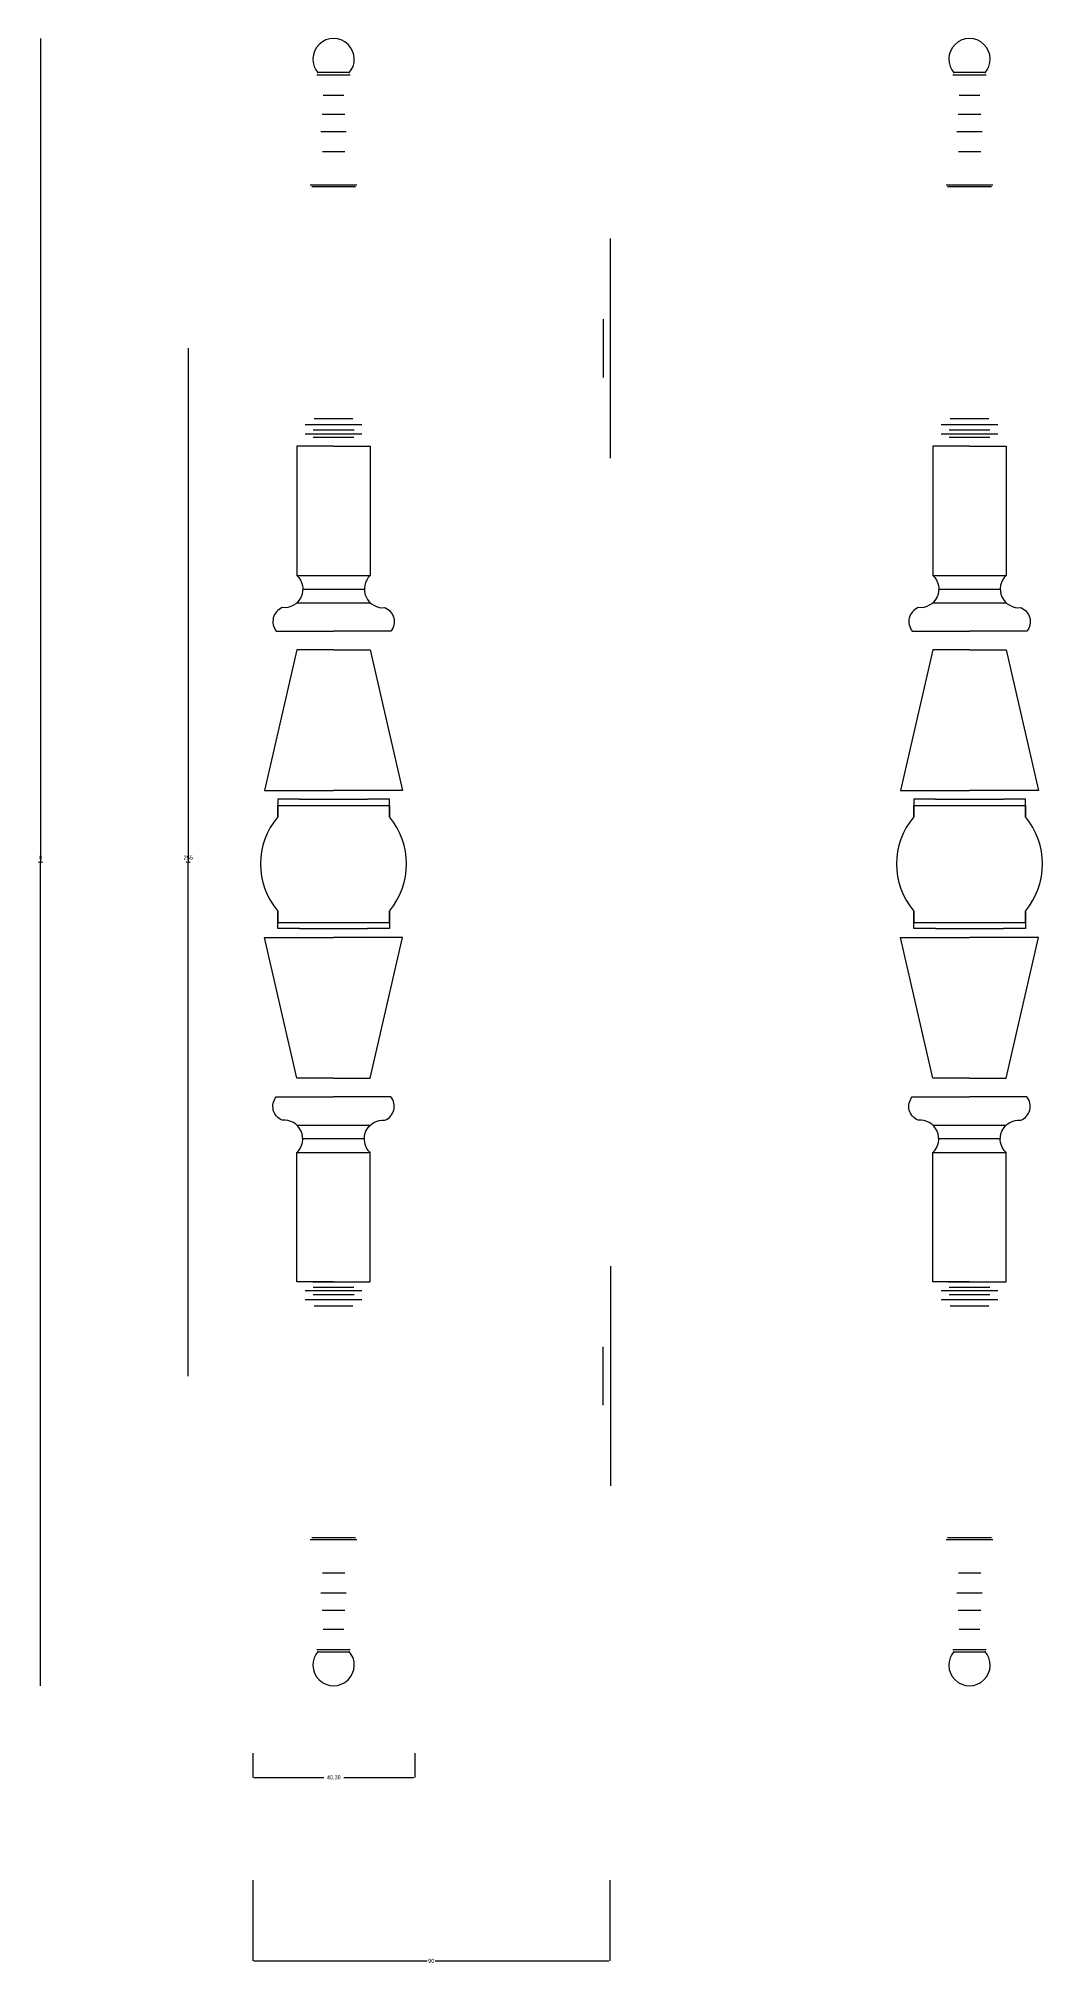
# Model space of a CAD drawing. Header units: metres. Extents: x 607 to 857, y 1101 to 1581.
import ezdxf

# ---------------------------------------------------------------- set-up
doc = ezdxf.new("R2010")
doc.units = ezdxf.units.M
for name, color, linetype in [('3', 3, 'Continuous'), ('7', 7, 'Continuous'), ('DIM', 3, 'Continuous')]:
    doc.layers.add(name, color=color, linetype=linetype)
doc.dimstyles.get("Standard").update_dxf_attribs({"dimtxt": 2.5, "dimasz": 2.5, "dimexe": 1.25, "dimexo": 0.625, "dimtad": 1, "dimcen": 2.5, "dimazin": 3, "dimtfac": 1, "dimtmove": 0, "dimatfit": 3})

# ---------------------------------------------------------------- blocks, each defined once
blk = doc.blocks.new('*D1')
for p, q in [((607.49, 1580.93), (607.49, 1375.77)), ((607.24, 1375.77), (606.99, 1375.77)), ((607.49, 1170.61), (607.49, 1375.77)), ((607.49, 1375.77), (607.49, 1375.77)), ((607.74, 1375.77), (607.99, 1375.77))]:
    blk.add_line(p, q)
at = {"layer": 'Defpoints'}
for p in [(607.49, 1580.93), (607.49, 1375.77), (607.49, 1170.61)]:
    blk.add_point(p, dxfattribs=at)
at = {"layer": 'DIM', "insert": (607.49, 1376.895), "char_height": 1, "attachment_point": 5}
blk.add_mtext('0', dxfattribs=at)
blk = doc.blocks.new('*D2')
for p, q in [((660.4, 1122.15), (660.4, 1102.09)), ((749.34, 1122.15), (749.34, 1102.09)), ((660.65, 1102.09), (703.87, 1102.09)), ((705.87, 1102.09), (749.09, 1102.09))]:
    blk.add_line(p, q)
at = {"layer": 'Defpoints'}
for p in [(660.4, 1122.15), (749.34, 1122.15), (660.4, 1102.09)]:
    blk.add_point(p, dxfattribs=at)
at = {"layer": 'DIM', "insert": (704.87, 1102.09), "char_height": 1, "attachment_point": 5}
blk.add_mtext('90', dxfattribs=at)
blk = doc.blocks.new('*D3')
for p, q in [((660.4, 1153.86), (660.4, 1147.73)), ((700.78, 1153.86), (700.78, 1147.73)), ((660.65, 1147.73), (678.09, 1147.73)), ((683.09, 1147.73), (700.53, 1147.73))]:
    blk.add_line(p, q)
at = {"layer": 'Defpoints'}
for p in [(660.4, 1153.86), (700.78, 1153.86), (660.4, 1147.73)]:
    blk.add_point(p, dxfattribs=at)
at = {"layer": 'DIM', "insert": (680.59, 1147.73), "char_height": 1, "attachment_point": 5}
blk.add_mtext('40,38', dxfattribs=at)
blk = doc.blocks.new('*D4')
for p, q in [((644.31, 1503.77), (644.31, 1375.77)), ((644.06, 1375.77), (643.81, 1375.77)), ((644.31, 1247.77), (644.31, 1375.77)), ((644.31, 1375.77), (644.31, 1375.77)), ((644.56, 1375.77), (644.81, 1375.77))]:
    blk.add_line(p, q)
at = {"layer": 'Defpoints'}
for p in [(644.31, 1503.77), (644.31, 1375.77), (644.31, 1247.77)]:
    blk.add_point(p, dxfattribs=at)
at = {"layer": 'DIM', "insert": (644.31, 1376.895), "char_height": 1, "attachment_point": 5}
blk.add_mtext('255', dxfattribs=at)

msp = doc.modelspace()

# ---------------------------------------------------------------- linework, layer by layer
at = {"layer": '3'}
for p, q in [((676.36, 1571.9), (684.69, 1571.9)), ((676.53, 1572.51), (684.52, 1572.51)), ((834.85, 1571.9), (843.18, 1571.9)), ((835.02, 1572.51), (843.01, 1572.51)), ((677.96, 1566.85), (683.09, 1566.85)), ((836.45, 1566.85), (841.59, 1566.85)), ((677.68, 1562.12), (683.37, 1562.12)), ((836.17, 1562.12), (841.87, 1562.12)), ((677.38, 1557.74), (683.67, 1557.74)), ((835.87, 1557.74), (842.16, 1557.74)), ((677.74, 1552.78), (683.31, 1552.78)), ((836.23, 1552.78), (841.8, 1552.78)), ((674.71, 1544.49), (686.34, 1544.49)), ((675.08, 1544.03), (685.98, 1544.03)), ((833.2, 1544.49), (844.83, 1544.49)), ((833.57, 1544.03), (844.47, 1544.03)), ((747.69, 1511.03), (747.69, 1496.52)), ((673.45, 1484.75), (687.61, 1484.75)), ((673.47, 1482.46), (687.58, 1482.46)), ((675.42, 1483.45), (685.63, 1483.45)), ((675.72, 1486.26), (685.34, 1486.26)), ((831.94, 1484.75), (846.1, 1484.75)), ((831.96, 1482.46), (846.07, 1482.46)), ((833.91, 1483.45), (844.12, 1483.45)), ((834.21, 1486.26), (843.83, 1486.26)), ((675.43, 1481.61), (685.62, 1481.61)), ((833.92, 1481.61), (844.11, 1481.61)), ((671.37, 1447.2), (689.68, 1447.2)), ((672.84, 1443.73), (688.21, 1443.73)), ((829.86, 1447.2), (848.17, 1447.2)), ((831.33, 1443.73), (846.7, 1443.73)), ((671.36, 1440.39), (689.7, 1440.39)), ((829.85, 1440.39), (848.19, 1440.39)), ((669.69, 1389.92), (691.36, 1389.92)), ((828.18, 1389.92), (849.85, 1389.92)), ((669.69, 1360.7), (691.36, 1360.7)), ((828.18, 1360.7), (849.85, 1360.7)), ((671.36, 1310.24), (689.7, 1310.24)), ((829.85, 1310.24), (848.19, 1310.24)), ((672.84, 1306.9), (688.21, 1306.9)), ((831.33, 1306.9), (846.7, 1306.9)), ((671.37, 1303.42), (689.68, 1303.42)), ((829.86, 1303.42), (848.17, 1303.42)), ((675.33, 1271.24), (685.72, 1271.24)), ((833.82, 1271.24), (844.21, 1271.24)), ((673.45, 1266.8), (687.61, 1266.8)), ((673.47, 1269.08), (687.58, 1269.08)), ((675.42, 1268.1), (685.63, 1268.1)), ((675.43, 1269.94), (685.62, 1269.94)), ((831.94, 1266.8), (846.1, 1266.8)), ((831.96, 1269.08), (846.07, 1269.08)), ((833.91, 1268.1), (844.12, 1268.1)), ((833.92, 1269.94), (844.11, 1269.94)), ((675.72, 1265.29), (685.34, 1265.29)), ((834.21, 1265.29), (843.83, 1265.29)), ((747.69, 1240.52), (747.69, 1255.03)), ((674.71, 1207.06), (686.34, 1207.06)), ((675.08, 1207.52), (685.98, 1207.52)), ((833.2, 1207.06), (844.83, 1207.06)), ((833.57, 1207.52), (844.47, 1207.52)), ((677.74, 1198.76), (683.31, 1198.76)), ((836.23, 1198.76), (841.8, 1198.76)), ((677.38, 1193.8), (683.67, 1193.8)), ((677.68, 1189.43), (683.37, 1189.43)), ((835.87, 1193.8), (842.16, 1193.8)), ((836.17, 1189.43), (841.87, 1189.43)), ((677.96, 1184.7), (683.09, 1184.7)), ((836.45, 1184.7), (841.59, 1184.7)), ((676.36, 1179.64), (684.69, 1179.64)), ((834.85, 1179.64), (843.18, 1179.64)), ((676.53, 1179.04), (684.52, 1179.04)), ((835.02, 1179.04), (843.01, 1179.04))]:
    msp.add_line(p, q, dxfattribs=at)
at = {"layer": '7'}
for p, q in [((749.53, 1476.41), (749.53, 1531.13)), ((672.08, 1391.42), (688.97, 1391.42)), ((830.57, 1391.42), (847.47, 1391.42)), ((672.08, 1359.2), (688.97, 1359.2)), ((830.57, 1359.2), (847.47, 1359.2)), ((749.53, 1275.13), (749.53, 1220.41))]:
    msp.add_line(p, q, dxfattribs=at)
for points in [[(680.53, 1479.39), (671.37, 1479.39), (671.37, 1447.2, -0.72), (667.71, 1439.16, 0.5), (666.25, 1433.31), (680.53, 1433.31)], [(680.53, 1479.39), (689.68, 1479.39), (689.68, 1447.2, 0.72), (693.34, 1439.16, -0.5), (694.81, 1433.31), (680.53, 1433.31)], [(839.02, 1479.39), (829.86, 1479.39), (829.86, 1447.2, -0.72), (826.2, 1439.16, 0.5), (824.74, 1433.31), (839.02, 1433.31)], [(839.02, 1479.39), (848.17, 1479.39), (848.17, 1447.2, 0.72), (851.83, 1439.16, -0.5), (853.3, 1433.31), (839.02, 1433.31)], [(680.53, 1271.24), (671.37, 1271.24), (671.37, 1303.42, 0.72), (667.71, 1311.47, -0.5), (666.25, 1317.32), (680.53, 1317.32)], [(680.53, 1271.24), (689.68, 1271.24), (689.68, 1303.42, -0.72), (693.34, 1311.47, 0.5), (694.81, 1317.32), (680.53, 1317.32)], [(839.02, 1271.24), (829.86, 1271.24), (829.86, 1303.42, 0.72), (826.2, 1311.47, -0.5), (824.74, 1317.32), (839.02, 1317.32)], [(839.02, 1271.24), (848.17, 1271.24), (848.17, 1303.42, -0.72), (851.83, 1311.47, 0.5), (853.3, 1317.32), (839.02, 1317.32)]]:
    msp.add_lwpolyline(points, format="xyb", dxfattribs=at)
for points in [[(680.53, 1428.69), (671.4, 1428.69), (663.34, 1393.58), (680.53, 1393.58)], [(680.53, 1428.69), (689.66, 1428.69), (697.71, 1393.58), (680.53, 1393.58)], [(839.02, 1428.69), (829.89, 1428.69), (821.83, 1393.58), (839.02, 1393.58)], [(839.02, 1428.69), (848.15, 1428.69), (856.2, 1393.58), (839.02, 1393.58)], [(672.08, 1391.42), (666.62, 1391.42), (666.62, 1387.03)], [(694.44, 1387.03), (694.44, 1391.42), (688.97, 1391.42)], [(830.57, 1391.42), (825.11, 1391.42), (825.11, 1387.03)], [(852.93, 1387.03), (852.93, 1391.42), (847.47, 1391.42)], [(666.62, 1387.03), (666.62, 1389.92), (669.69, 1389.92)], [(691.36, 1389.92), (694.44, 1389.92), (694.44, 1387.03)], [(825.11, 1387.03), (825.11, 1389.92), (828.18, 1389.92)], [(849.85, 1389.92), (852.93, 1389.92), (852.93, 1387.03)], [(666.62, 1363.59), (666.62, 1360.7), (669.69, 1360.7)], [(672.08, 1359.2), (666.62, 1359.2), (666.62, 1363.59)], [(694.44, 1363.59), (694.44, 1359.2), (688.97, 1359.2)], [(691.36, 1360.7), (694.44, 1360.7), (694.44, 1363.59)], [(825.11, 1363.59), (825.11, 1360.7), (828.18, 1360.7)], [(830.57, 1359.2), (825.11, 1359.2), (825.11, 1363.59)], [(852.93, 1363.59), (852.93, 1359.2), (847.47, 1359.2)], [(849.85, 1360.7), (852.93, 1360.7), (852.93, 1363.59)], [(680.53, 1321.93), (671.4, 1321.93), (663.34, 1357.04), (680.53, 1357.04)], [(680.53, 1321.93), (689.66, 1321.93), (697.71, 1357.04), (680.53, 1357.04)], [(839.02, 1321.93), (829.89, 1321.93), (821.83, 1357.04), (839.02, 1357.04)], [(839.02, 1321.93), (848.15, 1321.93), (856.2, 1357.04), (839.02, 1357.04)]]:
    msp.add_lwpolyline(points, dxfattribs=at)
for centre, radius, start, end in [((680.53, 1575.77), 5.16, 317.4, 222.6), ((839.02, 1575.77), 5.16, 317.4, 222.6), ((680.53, 1375.31), 18.19, 139.88, 220.12), ((680.53, 1375.31), 18.19, 139.88, 220.12), ((680.53, 1375.31), 18.19, 319.88, 40.12), ((680.53, 1375.31), 18.19, 319.88, 40.12), ((839.02, 1375.31), 18.19, 139.88, 220.12), ((839.02, 1375.31), 18.19, 139.88, 220.12), ((839.02, 1375.31), 18.19, 319.88, 40.12), ((839.02, 1375.31), 18.19, 319.88, 40.12), ((680.53, 1175.77), 5.16, 137.4, 42.6), ((839.02, 1175.77), 5.16, 137.4, 42.6)]:
    msp.add_arc(centre, radius, start, end, dxfattribs=at)

# ---------------------------------------------------------------- dimensions: what is measured, and where the dimension line sits
at = {"layer": 'DIM'}
for base, p1, p2, picture, middle in [((607.49, 1375.77), (607.49, 1580.93), (607.49, 1170.61), '*D1', (607.49, 1376.895)), ((660.4, 1147.73), (660.4, 1153.86), (700.78, 1153.86), '*D3', (680.59, 1147.73))]:
    dim = msp.add_linear_dim(base=base, p1=p1, p2=p2, dimstyle='Standard', dxfattribs=at)
    dim.commit()
    dim.dimension.update_dxf_attribs({"geometry": picture, "text_midpoint": middle})
for base, p1, p2, text, picture, middle in [((644.31, 1375.77), (644.31, 1503.77), (644.31, 1247.77), '255', '*D4', (644.31, 1376.895)), ((660.4, 1102.09), (660.4, 1122.15), (749.34, 1122.15), '90', '*D2', (704.87, 1102.09))]:
    dim = msp.add_linear_dim(base=base, p1=p1, p2=p2, text=text, dimstyle='Standard', dxfattribs=at)
    dim.commit()
    dim.dimension.update_dxf_attribs({"geometry": picture, "text_midpoint": middle})

doc.saveas('drawing.dxf')
